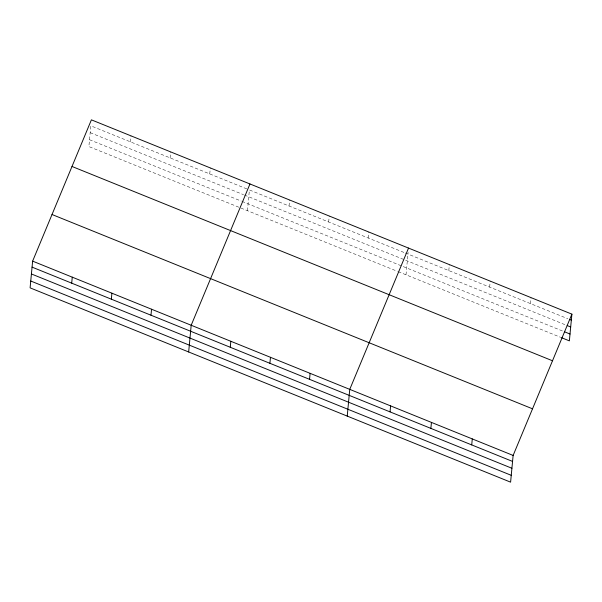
<?xml version="1.0" encoding="UTF-8"?>
<svg xmlns="http://www.w3.org/2000/svg" width="602" height="602" viewBox="0 0 602 602"><rect width="100%" height="100%" fill="white"/><g stroke="black" fill="none" stroke-linecap="round" stroke-linejoin="round"><path stroke-width="0.45" stroke-dasharray="3.01 2.26" d="M130.476 141.869L131.04 135.879M170.118 157.897L170.682 151.907M209.759 173.925L210.324 167.935M247.437 210.685L249.401 189.954L404.514 252.682M289.043 205.989L289.607 199.992M328.684 222.018L329.249 216.028M368.319 238.046L368.891 232.056M406.004 274.805L408.126 252.366M448.806 270.591L449.37 264.602M489.652 287.109L490.216 281.119M530.49 303.626L531.054 297.636M246.812 188.908L90.834 125.833L88.87 146.564L397.388 271.321M405.379 253.028L567.859 318.736M90.187 132.673L243.584 194.709M244.442 195.056L565.474 324.869M89.517 139.724L241.191 201.06M242.057 201.407L563.939 331.567M398.246 271.668L560.688 337.353"/><path stroke-width="0.9" d="M32.628 261.133L30.1 287.854L510.601 482.157L513.13 455.436L571.9 314.146L91.399 119.843L32.628 261.133L513.13 455.436M71.698 283.151L72.27 277.161M111.34 299.186L111.912 293.189M150.982 315.215L151.546 309.225M188.667 351.974L191.188 325.253L249.965 183.964M230.265 347.271L230.829 341.281M269.907 363.299L270.471 357.31M309.548 379.335L310.113 373.345M347.234 416.095L349.754 389.374L408.532 248.084M390.036 411.881L390.6 405.891M430.874 428.398L431.438 422.401M471.72 444.908L472.284 438.918M571.9 314.146L569.372 340.867L561.553 337.707M569.597 319.436L571.336 320.144M567.212 325.577L570.688 326.984M564.804 331.92L570.019 334.027M72.007 166.468L552.508 360.771M52.02 214.508L532.522 408.811M32.056 267.122L512.558 461.425M31.409 273.963L511.911 468.266M30.747 281.014L511.248 475.317"/></g></svg>
